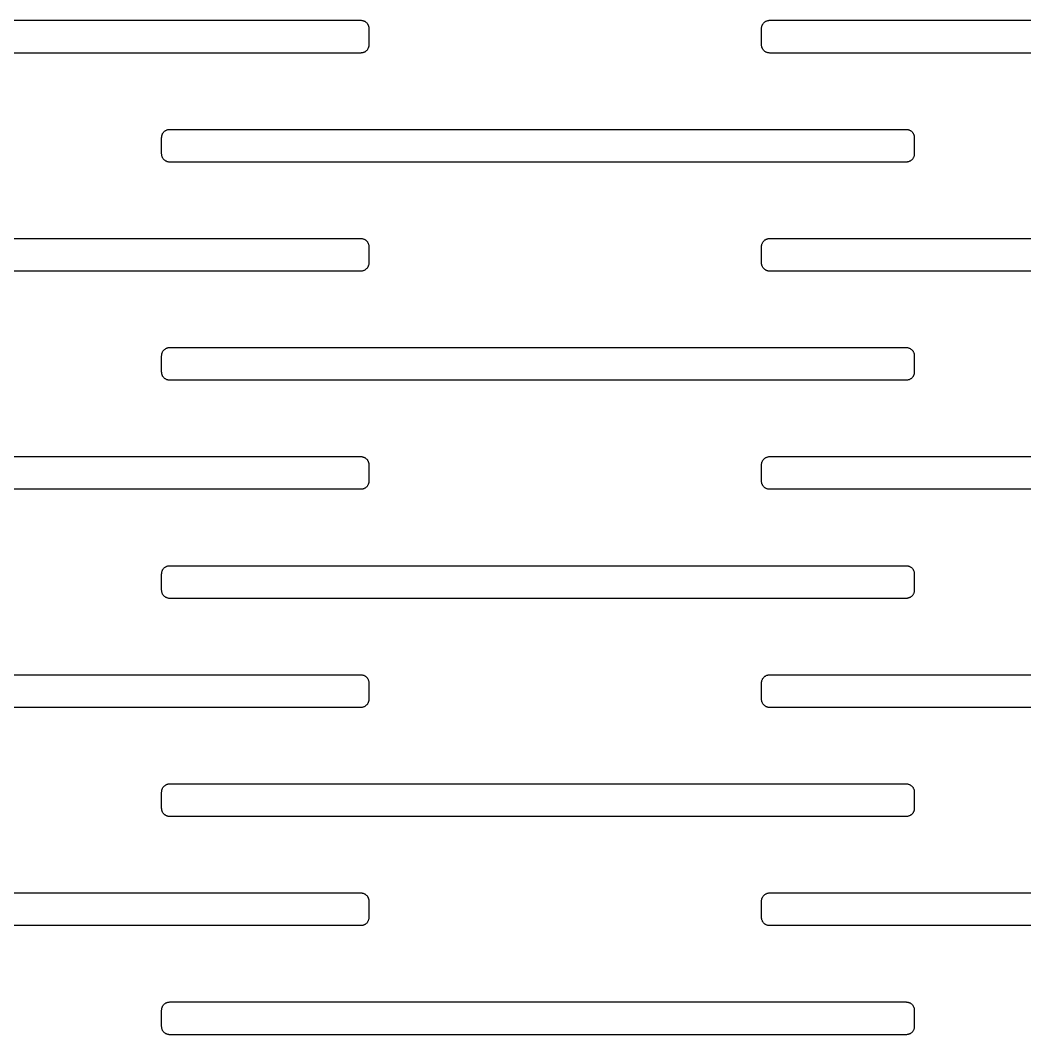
# Model space of a CAD drawing. Header units: metres. Extents: x -156 to 156, y -163 to 163.
# Drawn here: x -62.48 to -25.65, y 82.7 to 119.9 of the extents above; entities that cross this region are included whole.
import ezdxf

# ---------------------------------------------------------------- set-up
doc = ezdxf.new("R2010")
doc.units = ezdxf.units.M

msp = doc.modelspace()

# ---------------------------------------------------------------- linework, layer by layer
for p, q in [((-77, 119.9), (-50, 119.9)), ((-50, 119.9), (-49.9812, 119.899)), ((-49.9812, 119.899), (-49.9624, 119.898)), ((-49.9624, 119.898), (-49.9438, 119.895)), ((-49.9438, 119.895), (-49.9254, 119.891)), ((-49.9254, 119.891), (-49.9073, 119.885)), ((-49.9073, 119.885), (-49.8896, 119.879)), ((-49.8896, 119.879), (-49.8723, 119.871)), ((-49.8723, 119.871), (-49.8555, 119.863)), ((-49.8555, 119.863), (-49.8392, 119.853)), ((-49.8392, 119.853), (-49.8237, 119.843)), ((-49.8237, 119.843), (-49.8088, 119.831)), ((-49.8088, 119.831), (-49.7946, 119.819)), ((-49.7946, 119.819), (-49.7813, 119.805)), ((-49.7813, 119.805), (-49.7688, 119.791)), ((-49.7688, 119.791), (-49.7573, 119.776)), ((-35.2427, 119.776), (-35.2312, 119.791)), ((-35.2312, 119.791), (-35.2187, 119.805)), ((-35.2187, 119.805), (-35.2054, 119.819)), ((-35.2054, 119.819), (-35.1912, 119.831)), ((-35.1912, 119.831), (-35.1763, 119.843)), ((-35.1763, 119.843), (-35.1607, 119.853)), ((-35.1607, 119.853), (-35.1445, 119.863)), ((-35.1445, 119.863), (-35.1277, 119.871)), ((-35.1277, 119.871), (-35.1104, 119.879)), ((-35.1104, 119.879), (-35.0927, 119.885)), ((-35.0927, 119.885), (-35.0746, 119.891)), ((-35.0746, 119.891), (-35.0562, 119.895)), ((-35.0562, 119.895), (-35.0376, 119.898)), ((-35.0376, 119.898), (-35.0188, 119.899)), ((-35.0188, 119.899), (-35, 119.9)), ((-35, 119.9), (-8, 119.9)), ((-49.7573, 119.776), (-49.7467, 119.761)), ((-49.7467, 119.761), (-49.7371, 119.745)), ((-49.7371, 119.745), (-49.7285, 119.728)), ((-49.7285, 119.728), (-49.7211, 119.71)), ((-49.7211, 119.71), (-49.7147, 119.693)), ((-49.7147, 119.693), (-49.7094, 119.675)), ((-49.7094, 119.675), (-49.7053, 119.656)), ((-49.7053, 119.656), (-49.7024, 119.638)), ((-49.7024, 119.638), (-49.7006, 119.619)), ((-49.7006, 119.619), (-49.7, 119.6)), ((-49.7, 119.6), (-49.7, 119)), ((-35.3, 119.6), (-35.2994, 119.619)), ((-35.3, 119), (-35.3, 119.6)), ((-35.2994, 119.619), (-35.2976, 119.638)), ((-35.2976, 119.638), (-35.2947, 119.656)), ((-35.2947, 119.656), (-35.2906, 119.675)), ((-35.2906, 119.675), (-35.2853, 119.693)), ((-35.2853, 119.693), (-35.2789, 119.71)), ((-35.2789, 119.71), (-35.2714, 119.728)), ((-35.2714, 119.728), (-35.2629, 119.745)), ((-35.2629, 119.745), (-35.2533, 119.761)), ((-35.2533, 119.761), (-35.2427, 119.776)), ((-50, 118.7), (-77, 118.7)), ((-49.9812, 118.701), (-50, 118.7)), ((-49.9624, 118.702), (-49.9812, 118.701)), ((-49.9438, 118.705), (-49.9624, 118.702)), ((-49.9254, 118.709), (-49.9438, 118.705)), ((-49.9073, 118.715), (-49.9254, 118.709)), ((-49.8896, 118.721), (-49.9073, 118.715)), ((-49.8723, 118.729), (-49.8896, 118.721)), ((-49.8555, 118.737), (-49.8723, 118.729)), ((-49.8392, 118.747), (-49.8555, 118.737)), ((-49.8237, 118.757), (-49.8392, 118.747)), ((-49.8088, 118.769), (-49.8237, 118.757)), ((-49.7946, 118.781), (-49.8088, 118.769)), ((-49.7813, 118.795), (-49.7946, 118.781)), ((-49.7688, 118.809), (-49.7813, 118.795)), ((-49.7573, 118.824), (-49.7688, 118.809)), ((-49.7467, 118.839), (-49.7573, 118.824)), ((-49.7371, 118.855), (-49.7467, 118.839)), ((-49.7285, 118.872), (-49.7371, 118.855)), ((-49.7211, 118.89), (-49.7285, 118.872)), ((-49.7147, 118.907), (-49.7211, 118.89)), ((-49.7094, 118.925), (-49.7147, 118.907)), ((-49.7053, 118.944), (-49.7094, 118.925)), ((-49.7024, 118.962), (-49.7053, 118.944)), ((-49.7006, 118.981), (-49.7024, 118.962)), ((-49.7, 119), (-49.7006, 118.981)), ((-35.2994, 118.981), (-35.3, 119)), ((-35.2976, 118.962), (-35.2994, 118.981)), ((-35.2947, 118.944), (-35.2976, 118.962)), ((-35.2906, 118.925), (-35.2947, 118.944)), ((-35.2853, 118.907), (-35.2906, 118.925)), ((-35.2789, 118.89), (-35.2853, 118.907)), ((-35.2714, 118.872), (-35.2789, 118.89)), ((-35.2629, 118.855), (-35.2714, 118.872)), ((-35.2533, 118.839), (-35.2629, 118.855)), ((-35.2427, 118.824), (-35.2533, 118.839)), ((-35.2312, 118.809), (-35.2427, 118.824)), ((-35.2187, 118.795), (-35.2312, 118.809)), ((-35.2054, 118.781), (-35.2187, 118.795)), ((-35.1912, 118.769), (-35.2054, 118.781)), ((-35.1763, 118.757), (-35.1912, 118.769)), ((-35.1607, 118.747), (-35.1763, 118.757)), ((-35.1445, 118.737), (-35.1607, 118.747)), ((-35.1277, 118.729), (-35.1445, 118.737)), ((-35.1104, 118.721), (-35.1277, 118.729)), ((-35.0927, 118.715), (-35.1104, 118.721)), ((-35.0746, 118.709), (-35.0927, 118.715)), ((-35.0562, 118.705), (-35.0746, 118.709)), ((-35.0376, 118.702), (-35.0562, 118.705)), ((-35.0188, 118.701), (-35.0376, 118.702)), ((-35, 118.7), (-35.0188, 118.701)), ((-8, 118.7), (-35, 118.7)), ((-57.2906, 115.675), (-57.2853, 115.693)), ((-57.2853, 115.693), (-57.2789, 115.71)), ((-57.2789, 115.71), (-57.2714, 115.728)), ((-57.2714, 115.728), (-57.2629, 115.745)), ((-57.2629, 115.745), (-57.2533, 115.761)), ((-57.2533, 115.761), (-57.2427, 115.776)), ((-57.2427, 115.776), (-57.2312, 115.791)), ((-57.2312, 115.791), (-57.2187, 115.805)), ((-57.2187, 115.805), (-57.2054, 115.819)), ((-57.2054, 115.819), (-57.1912, 115.831)), ((-57.1912, 115.831), (-57.1763, 115.843)), ((-57.1763, 115.843), (-57.1607, 115.853)), ((-57.1607, 115.853), (-57.1445, 115.863)), ((-57.1445, 115.863), (-57.1277, 115.871)), ((-57.1277, 115.871), (-57.1104, 115.879)), ((-57.1104, 115.879), (-57.0927, 115.885)), ((-57.0927, 115.885), (-57.0746, 115.891)), ((-57.0746, 115.891), (-57.0562, 115.895)), ((-57.0562, 115.895), (-57.0376, 115.898)), ((-57.0376, 115.898), (-57.0188, 115.899)), ((-57.0188, 115.899), (-57, 115.9)), ((-57, 115.9), (-30, 115.9)), ((-30, 115.9), (-29.9812, 115.899)), ((-29.9812, 115.899), (-29.9624, 115.898)), ((-29.9624, 115.898), (-29.9438, 115.895)), ((-29.9438, 115.895), (-29.9254, 115.891)), ((-29.9254, 115.891), (-29.9073, 115.885)), ((-29.9073, 115.885), (-29.8896, 115.879)), ((-29.8896, 115.879), (-29.8723, 115.871)), ((-29.8723, 115.871), (-29.8555, 115.863)), ((-29.8555, 115.863), (-29.8392, 115.853)), ((-29.8392, 115.853), (-29.8237, 115.843)), ((-29.8237, 115.843), (-29.8088, 115.831)), ((-29.8088, 115.831), (-29.7946, 115.819)), ((-29.7946, 115.819), (-29.7813, 115.805)), ((-29.7813, 115.805), (-29.7688, 115.791)), ((-29.7688, 115.791), (-29.7573, 115.776)), ((-29.7573, 115.776), (-29.7467, 115.761)), ((-29.7467, 115.761), (-29.7371, 115.745)), ((-29.7371, 115.745), (-29.7285, 115.728)), ((-29.7285, 115.728), (-29.7211, 115.71)), ((-29.7211, 115.71), (-29.7147, 115.693)), ((-29.7147, 115.693), (-29.7094, 115.675)), ((-57.3, 115.6), (-57.2994, 115.619)), ((-57.3, 115), (-57.3, 115.6)), ((-57.2994, 115.619), (-57.2976, 115.638)), ((-57.2976, 115.638), (-57.2947, 115.656)), ((-57.2947, 115.656), (-57.2906, 115.675)), ((-29.7094, 115.675), (-29.7053, 115.656)), ((-29.7053, 115.656), (-29.7024, 115.638)), ((-29.7024, 115.638), (-29.7006, 115.619)), ((-29.7006, 115.619), (-29.7, 115.6)), ((-29.7, 115.6), (-29.7, 115)), ((-57.2994, 114.981), (-57.3, 115)), ((-57.2976, 114.962), (-57.2994, 114.981)), ((-57.2947, 114.944), (-57.2976, 114.962)), ((-29.7024, 114.962), (-29.7053, 114.944)), ((-29.7006, 114.981), (-29.7024, 114.962)), ((-29.7, 115), (-29.7006, 114.981)), ((-57.2906, 114.925), (-57.2947, 114.944)), ((-57.2853, 114.907), (-57.2906, 114.925)), ((-57.2789, 114.89), (-57.2853, 114.907)), ((-57.2714, 114.872), (-57.2789, 114.89)), ((-57.2629, 114.855), (-57.2714, 114.872)), ((-57.2533, 114.839), (-57.2629, 114.855)), ((-57.2427, 114.824), (-57.2533, 114.839)), ((-57.2312, 114.809), (-57.2427, 114.824)), ((-57.2187, 114.795), (-57.2312, 114.809)), ((-57.2054, 114.781), (-57.2187, 114.795)), ((-57.1912, 114.769), (-57.2054, 114.781)), ((-57.1763, 114.757), (-57.1912, 114.769)), ((-57.1607, 114.747), (-57.1763, 114.757)), ((-57.1445, 114.737), (-57.1607, 114.747)), ((-57.1277, 114.729), (-57.1445, 114.737)), ((-57.1104, 114.721), (-57.1277, 114.729)), ((-57.0927, 114.715), (-57.1104, 114.721)), ((-57.0746, 114.709), (-57.0927, 114.715)), ((-57.0562, 114.705), (-57.0746, 114.709)), ((-57.0376, 114.702), (-57.0562, 114.705)), ((-57.0188, 114.701), (-57.0376, 114.702)), ((-57, 114.7), (-57.0188, 114.701)), ((-30, 114.7), (-57, 114.7)), ((-29.9812, 114.701), (-30, 114.7)), ((-29.9624, 114.702), (-29.9812, 114.701)), ((-29.9438, 114.705), (-29.9624, 114.702)), ((-29.9254, 114.709), (-29.9438, 114.705)), ((-29.9073, 114.715), (-29.9254, 114.709)), ((-29.8896, 114.721), (-29.9073, 114.715)), ((-29.8723, 114.729), (-29.8896, 114.721)), ((-29.8555, 114.737), (-29.8723, 114.729)), ((-29.8392, 114.747), (-29.8555, 114.737)), ((-29.8237, 114.757), (-29.8392, 114.747)), ((-29.8088, 114.769), (-29.8237, 114.757)), ((-29.7946, 114.781), (-29.8088, 114.769)), ((-29.7813, 114.795), (-29.7946, 114.781)), ((-29.7688, 114.809), (-29.7813, 114.795)), ((-29.7573, 114.824), (-29.7688, 114.809)), ((-29.7467, 114.839), (-29.7573, 114.824)), ((-29.7371, 114.855), (-29.7467, 114.839)), ((-29.7285, 114.872), (-29.7371, 114.855)), ((-29.7211, 114.89), (-29.7285, 114.872)), ((-29.7147, 114.907), (-29.7211, 114.89)), ((-29.7094, 114.925), (-29.7147, 114.907)), ((-29.7053, 114.944), (-29.7094, 114.925)), ((-77, 111.9), (-50, 111.9)), ((-50, 111.9), (-49.9812, 111.899)), ((-49.9812, 111.899), (-49.9624, 111.898)), ((-49.9624, 111.898), (-49.9438, 111.895)), ((-49.9438, 111.895), (-49.9254, 111.891)), ((-49.9254, 111.891), (-49.9073, 111.885)), ((-49.9073, 111.885), (-49.8896, 111.879)), ((-49.8896, 111.879), (-49.8723, 111.871)), ((-49.8723, 111.871), (-49.8555, 111.863)), ((-49.8555, 111.863), (-49.8392, 111.853)), ((-49.8392, 111.853), (-49.8237, 111.843)), ((-49.8237, 111.843), (-49.8088, 111.831)), ((-49.8088, 111.831), (-49.7946, 111.819)), ((-49.7946, 111.819), (-49.7813, 111.805)), ((-49.7813, 111.805), (-49.7688, 111.791)), ((-49.7688, 111.791), (-49.7573, 111.776)), ((-49.7573, 111.776), (-49.7467, 111.761)), ((-49.7467, 111.761), (-49.7371, 111.745)), ((-49.7371, 111.745), (-49.7285, 111.728)), ((-49.7285, 111.728), (-49.7211, 111.71)), ((-49.7211, 111.71), (-49.7147, 111.693)), ((-49.7147, 111.693), (-49.7094, 111.675)), ((-49.7094, 111.675), (-49.7053, 111.656)), ((-49.7053, 111.656), (-49.7024, 111.638)), ((-49.7024, 111.638), (-49.7006, 111.619)), ((-49.7006, 111.619), (-49.7, 111.6)), ((-35.3, 111.6), (-35.2994, 111.619)), ((-35.2994, 111.619), (-35.2976, 111.638)), ((-35.2976, 111.638), (-35.2947, 111.656)), ((-35.2947, 111.656), (-35.2906, 111.675)), ((-35.2906, 111.675), (-35.2853, 111.693)), ((-35.2853, 111.693), (-35.2789, 111.71)), ((-35.2789, 111.71), (-35.2714, 111.728)), ((-35.2714, 111.728), (-35.2629, 111.745)), ((-35.2629, 111.745), (-35.2533, 111.761)), ((-35.2533, 111.761), (-35.2427, 111.776)), ((-35.2427, 111.776), (-35.2312, 111.791)), ((-35.2312, 111.791), (-35.2187, 111.805)), ((-35.2187, 111.805), (-35.2054, 111.819)), ((-35.2054, 111.819), (-35.1912, 111.831)), ((-35.1912, 111.831), (-35.1763, 111.843)), ((-35.1763, 111.843), (-35.1607, 111.853)), ((-35.1607, 111.853), (-35.1445, 111.863)), ((-35.1445, 111.863), (-35.1277, 111.871)), ((-35.1277, 111.871), (-35.1104, 111.879)), ((-35.1104, 111.879), (-35.0927, 111.885)), ((-35.0927, 111.885), (-35.0746, 111.891)), ((-35.0746, 111.891), (-35.0562, 111.895)), ((-35.0562, 111.895), (-35.0376, 111.898)), ((-35.0376, 111.898), (-35.0188, 111.899)), ((-35.0188, 111.899), (-35, 111.9)), ((-35, 111.9), (-8, 111.9)), ((-49.7, 111.6), (-49.7, 111)), ((-35.3, 111), (-35.3, 111.6)), ((-49.7285, 110.872), (-49.7371, 110.855)), ((-49.7211, 110.89), (-49.7285, 110.872)), ((-49.7147, 110.907), (-49.7211, 110.89)), ((-49.7094, 110.925), (-49.7147, 110.907)), ((-49.7053, 110.944), (-49.7094, 110.925)), ((-49.7024, 110.962), (-49.7053, 110.944)), ((-49.7006, 110.981), (-49.7024, 110.962)), ((-49.7, 111), (-49.7006, 110.981)), ((-35.2994, 110.981), (-35.3, 111)), ((-35.2976, 110.962), (-35.2994, 110.981)), ((-35.2947, 110.944), (-35.2976, 110.962)), ((-35.2906, 110.925), (-35.2947, 110.944)), ((-35.2853, 110.907), (-35.2906, 110.925)), ((-35.2789, 110.89), (-35.2853, 110.907)), ((-35.2714, 110.872), (-35.2789, 110.89)), ((-35.2629, 110.855), (-35.2714, 110.872)), ((-50, 110.7), (-77, 110.7)), ((-49.9812, 110.701), (-50, 110.7)), ((-49.9624, 110.702), (-49.9812, 110.701)), ((-49.9438, 110.705), (-49.9624, 110.702)), ((-49.9254, 110.709), (-49.9438, 110.705)), ((-49.9073, 110.715), (-49.9254, 110.709)), ((-49.8896, 110.721), (-49.9073, 110.715)), ((-49.8723, 110.729), (-49.8896, 110.721)), ((-49.8555, 110.737), (-49.8723, 110.729)), ((-49.8392, 110.747), (-49.8555, 110.737)), ((-49.8237, 110.757), (-49.8392, 110.747)), ((-49.8088, 110.769), (-49.8237, 110.757)), ((-49.7946, 110.781), (-49.8088, 110.769)), ((-49.7813, 110.795), (-49.7946, 110.781)), ((-49.7688, 110.809), (-49.7813, 110.795)), ((-49.7573, 110.824), (-49.7688, 110.809)), ((-49.7467, 110.839), (-49.7573, 110.824)), ((-49.7371, 110.855), (-49.7467, 110.839)), ((-35.2533, 110.839), (-35.2629, 110.855)), ((-35.2427, 110.824), (-35.2533, 110.839)), ((-35.2312, 110.809), (-35.2427, 110.824)), ((-35.2187, 110.795), (-35.2312, 110.809)), ((-35.2054, 110.781), (-35.2187, 110.795)), ((-35.1912, 110.769), (-35.2054, 110.781)), ((-35.1763, 110.757), (-35.1912, 110.769)), ((-35.1607, 110.747), (-35.1763, 110.757)), ((-35.1445, 110.737), (-35.1607, 110.747)), ((-35.1277, 110.729), (-35.1445, 110.737)), ((-35.1104, 110.721), (-35.1277, 110.729)), ((-35.0927, 110.715), (-35.1104, 110.721)), ((-35.0746, 110.709), (-35.0927, 110.715)), ((-35.0562, 110.705), (-35.0746, 110.709)), ((-35.0376, 110.702), (-35.0562, 110.705)), ((-35.0188, 110.701), (-35.0376, 110.702)), ((-35, 110.7), (-35.0188, 110.701)), ((-8, 110.7), (-35, 110.7)), ((-57.1104, 107.879), (-57.0927, 107.885)), ((-57.0927, 107.885), (-57.0746, 107.891)), ((-57.0746, 107.891), (-57.0562, 107.895)), ((-57.0562, 107.895), (-57.0376, 107.898)), ((-57.0376, 107.898), (-57.0188, 107.899)), ((-57.0188, 107.899), (-57, 107.9)), ((-57, 107.9), (-30, 107.9)), ((-30, 107.9), (-29.9812, 107.899)), ((-29.9812, 107.899), (-29.9624, 107.898)), ((-29.9624, 107.898), (-29.9438, 107.895)), ((-29.9438, 107.895), (-29.9254, 107.891)), ((-29.9254, 107.891), (-29.9073, 107.885)), ((-29.9073, 107.885), (-29.8896, 107.879)), ((-57.3, 107.6), (-57.2994, 107.619)), ((-57.3, 107), (-57.3, 107.6)), ((-57.2994, 107.619), (-57.2976, 107.638)), ((-57.2976, 107.638), (-57.2947, 107.656)), ((-57.2947, 107.656), (-57.2906, 107.675)), ((-57.2906, 107.675), (-57.2853, 107.693)), ((-57.2853, 107.693), (-57.2789, 107.71)), ((-57.2789, 107.71), (-57.2714, 107.728)), ((-57.2714, 107.728), (-57.2629, 107.745)), ((-57.2629, 107.745), (-57.2533, 107.761)), ((-57.2533, 107.761), (-57.2427, 107.776)), ((-57.2427, 107.776), (-57.2312, 107.791)), ((-57.2312, 107.791), (-57.2187, 107.805)), ((-57.2187, 107.805), (-57.2054, 107.819)), ((-57.2054, 107.819), (-57.1912, 107.831)), ((-57.1912, 107.831), (-57.1763, 107.843)), ((-57.1763, 107.843), (-57.1607, 107.853)), ((-57.1607, 107.853), (-57.1445, 107.863)), ((-57.1445, 107.863), (-57.1277, 107.871)), ((-57.1277, 107.871), (-57.1104, 107.879)), ((-29.8896, 107.879), (-29.8723, 107.871)), ((-29.8723, 107.871), (-29.8555, 107.863)), ((-29.8555, 107.863), (-29.8392, 107.853)), ((-29.8392, 107.853), (-29.8237, 107.843)), ((-29.8237, 107.843), (-29.8088, 107.831)), ((-29.8088, 107.831), (-29.7946, 107.819)), ((-29.7946, 107.819), (-29.7813, 107.805)), ((-29.7813, 107.805), (-29.7688, 107.791)), ((-29.7688, 107.791), (-29.7573, 107.776)), ((-29.7573, 107.776), (-29.7467, 107.761)), ((-29.7467, 107.761), (-29.7371, 107.745)), ((-29.7371, 107.745), (-29.7285, 107.728)), ((-29.7285, 107.728), (-29.7211, 107.71)), ((-29.7211, 107.71), (-29.7147, 107.693)), ((-29.7147, 107.693), (-29.7094, 107.675)), ((-29.7094, 107.675), (-29.7053, 107.656)), ((-29.7053, 107.656), (-29.7024, 107.638)), ((-29.7024, 107.638), (-29.7006, 107.619)), ((-29.7006, 107.619), (-29.7, 107.6)), ((-29.7, 107.6), (-29.7, 107)), ((-57.2994, 106.981), (-57.3, 107)), ((-57.2976, 106.962), (-57.2994, 106.981)), ((-57.2947, 106.944), (-57.2976, 106.962)), ((-57.2906, 106.925), (-57.2947, 106.944)), ((-57.2853, 106.907), (-57.2906, 106.925)), ((-57.2789, 106.89), (-57.2853, 106.907)), ((-57.2714, 106.872), (-57.2789, 106.89)), ((-57.2629, 106.855), (-57.2714, 106.872)), ((-57.2533, 106.839), (-57.2629, 106.855)), ((-57.2427, 106.824), (-57.2533, 106.839)), ((-57.2312, 106.809), (-57.2427, 106.824)), ((-57.2187, 106.795), (-57.2312, 106.809)), ((-57.2054, 106.781), (-57.2187, 106.795)), ((-57.1912, 106.769), (-57.2054, 106.781)), ((-57.1763, 106.757), (-57.1912, 106.769)), ((-29.8088, 106.769), (-29.8237, 106.757)), ((-29.7946, 106.781), (-29.8088, 106.769)), ((-29.7813, 106.795), (-29.7946, 106.781)), ((-29.7688, 106.809), (-29.7813, 106.795)), ((-29.7573, 106.824), (-29.7688, 106.809)), ((-29.7467, 106.839), (-29.7573, 106.824)), ((-29.7371, 106.855), (-29.7467, 106.839)), ((-29.7285, 106.872), (-29.7371, 106.855)), ((-29.7211, 106.89), (-29.7285, 106.872)), ((-29.7147, 106.907), (-29.7211, 106.89)), ((-29.7094, 106.925), (-29.7147, 106.907)), ((-29.7053, 106.944), (-29.7094, 106.925)), ((-29.7024, 106.962), (-29.7053, 106.944)), ((-29.7006, 106.981), (-29.7024, 106.962)), ((-29.7, 107), (-29.7006, 106.981)), ((-57.1607, 106.747), (-57.1763, 106.757)), ((-57.1445, 106.737), (-57.1607, 106.747)), ((-57.1277, 106.729), (-57.1445, 106.737)), ((-57.1104, 106.721), (-57.1277, 106.729)), ((-57.0927, 106.715), (-57.1104, 106.721)), ((-57.0746, 106.709), (-57.0927, 106.715)), ((-57.0562, 106.705), (-57.0746, 106.709)), ((-57.0376, 106.702), (-57.0562, 106.705)), ((-57.0188, 106.701), (-57.0376, 106.702)), ((-57, 106.7), (-57.0188, 106.701)), ((-30, 106.7), (-57, 106.7)), ((-29.9812, 106.701), (-30, 106.7)), ((-29.9624, 106.702), (-29.9812, 106.701)), ((-29.9438, 106.705), (-29.9624, 106.702)), ((-29.9254, 106.709), (-29.9438, 106.705)), ((-29.9073, 106.715), (-29.9254, 106.709)), ((-29.8896, 106.721), (-29.9073, 106.715)), ((-29.8723, 106.729), (-29.8896, 106.721)), ((-29.8555, 106.737), (-29.8723, 106.729)), ((-29.8392, 106.747), (-29.8555, 106.737)), ((-29.8237, 106.757), (-29.8392, 106.747)), ((-77, 103.9), (-50, 103.9)), ((-50, 103.9), (-49.9812, 103.899)), ((-49.9812, 103.899), (-49.9624, 103.898)), ((-49.9624, 103.898), (-49.9438, 103.895)), ((-49.9438, 103.895), (-49.9254, 103.891)), ((-49.9254, 103.891), (-49.9073, 103.885)), ((-49.9073, 103.885), (-49.8896, 103.879)), ((-49.8896, 103.879), (-49.8723, 103.871)), ((-49.8723, 103.871), (-49.8555, 103.863)), ((-49.8555, 103.863), (-49.8392, 103.853)), ((-49.8392, 103.853), (-49.8237, 103.843)), ((-49.8237, 103.843), (-49.8088, 103.831)), ((-49.8088, 103.831), (-49.7946, 103.819)), ((-49.7946, 103.819), (-49.7813, 103.805)), ((-49.7813, 103.805), (-49.7688, 103.791)), ((-49.7688, 103.791), (-49.7573, 103.776)), ((-35.2427, 103.776), (-35.2312, 103.791)), ((-35.2312, 103.791), (-35.2187, 103.805)), ((-35.2187, 103.805), (-35.2054, 103.819)), ((-35.2054, 103.819), (-35.1912, 103.831)), ((-35.1912, 103.831), (-35.1763, 103.843)), ((-35.1763, 103.843), (-35.1607, 103.853)), ((-35.1607, 103.853), (-35.1445, 103.863)), ((-35.1445, 103.863), (-35.1277, 103.871)), ((-35.1277, 103.871), (-35.1104, 103.879)), ((-35.1104, 103.879), (-35.0927, 103.885)), ((-35.0927, 103.885), (-35.0746, 103.891)), ((-35.0746, 103.891), (-35.0562, 103.895)), ((-35.0562, 103.895), (-35.0376, 103.898)), ((-35.0376, 103.898), (-35.0188, 103.899)), ((-35.0188, 103.899), (-35, 103.9)), ((-35, 103.9), (-8, 103.9)), ((-49.7573, 103.776), (-49.7467, 103.761)), ((-49.7467, 103.761), (-49.7371, 103.745)), ((-49.7371, 103.745), (-49.7285, 103.728)), ((-49.7285, 103.728), (-49.7211, 103.71)), ((-49.7211, 103.71), (-49.7147, 103.693)), ((-49.7147, 103.693), (-49.7094, 103.675)), ((-49.7094, 103.675), (-49.7053, 103.656)), ((-49.7053, 103.656), (-49.7024, 103.638)), ((-49.7024, 103.638), (-49.7006, 103.619)), ((-49.7006, 103.619), (-49.7, 103.6)), ((-49.7, 103.6), (-49.7, 103)), ((-35.3, 103.6), (-35.2994, 103.619)), ((-35.3, 103), (-35.3, 103.6)), ((-35.2994, 103.619), (-35.2976, 103.638)), ((-35.2976, 103.638), (-35.2947, 103.656)), ((-35.2947, 103.656), (-35.2906, 103.675)), ((-35.2906, 103.675), (-35.2853, 103.693)), ((-35.2853, 103.693), (-35.2789, 103.71)), ((-35.2789, 103.71), (-35.2714, 103.728)), ((-35.2714, 103.728), (-35.2629, 103.745)), ((-35.2629, 103.745), (-35.2533, 103.761)), ((-35.2533, 103.761), (-35.2427, 103.776)), ((-50, 102.7), (-77, 102.7)), ((-49.9812, 102.701), (-50, 102.7)), ((-49.9624, 102.702), (-49.9812, 102.701)), ((-49.9438, 102.705), (-49.9624, 102.702)), ((-49.9254, 102.709), (-49.9438, 102.705)), ((-49.9073, 102.715), (-49.9254, 102.709)), ((-49.8896, 102.721), (-49.9073, 102.715)), ((-49.8723, 102.729), (-49.8896, 102.721)), ((-49.8555, 102.737), (-49.8723, 102.729)), ((-49.8392, 102.747), (-49.8555, 102.737)), ((-49.8237, 102.757), (-49.8392, 102.747)), ((-49.8088, 102.769), (-49.8237, 102.757)), ((-49.7946, 102.781), (-49.8088, 102.769)), ((-49.7813, 102.795), (-49.7946, 102.781)), ((-49.7688, 102.809), (-49.7813, 102.795)), ((-49.7573, 102.824), (-49.7688, 102.809)), ((-49.7467, 102.839), (-49.7573, 102.824)), ((-49.7371, 102.855), (-49.7467, 102.839)), ((-49.7285, 102.872), (-49.7371, 102.855)), ((-49.7211, 102.89), (-49.7285, 102.872)), ((-49.7147, 102.907), (-49.7211, 102.89)), ((-49.7094, 102.925), (-49.7147, 102.907)), ((-49.7053, 102.944), (-49.7094, 102.925)), ((-49.7024, 102.962), (-49.7053, 102.944)), ((-49.7006, 102.981), (-49.7024, 102.962)), ((-49.7, 103), (-49.7006, 102.981)), ((-35.2994, 102.981), (-35.3, 103)), ((-35.2976, 102.962), (-35.2994, 102.981)), ((-35.2947, 102.944), (-35.2976, 102.962)), ((-35.2906, 102.925), (-35.2947, 102.944)), ((-35.2853, 102.907), (-35.2906, 102.925)), ((-35.2789, 102.89), (-35.2853, 102.907)), ((-35.2714, 102.872), (-35.2789, 102.89)), ((-35.2629, 102.855), (-35.2714, 102.872)), ((-35.2533, 102.839), (-35.2629, 102.855)), ((-35.2427, 102.824), (-35.2533, 102.839)), ((-35.2312, 102.809), (-35.2427, 102.824)), ((-35.2187, 102.795), (-35.2312, 102.809)), ((-35.2054, 102.781), (-35.2187, 102.795)), ((-35.1912, 102.769), (-35.2054, 102.781)), ((-35.1763, 102.757), (-35.1912, 102.769)), ((-35.1607, 102.747), (-35.1763, 102.757)), ((-35.1445, 102.737), (-35.1607, 102.747)), ((-35.1277, 102.729), (-35.1445, 102.737)), ((-35.1104, 102.721), (-35.1277, 102.729)), ((-35.0927, 102.715), (-35.1104, 102.721)), ((-35.0746, 102.709), (-35.0927, 102.715)), ((-35.0562, 102.705), (-35.0746, 102.709)), ((-35.0376, 102.702), (-35.0562, 102.705)), ((-35.0188, 102.701), (-35.0376, 102.702)), ((-35, 102.7), (-35.0188, 102.701)), ((-8, 102.7), (-35, 102.7)), ((-57.2853, 99.6927), (-57.2789, 99.7104)), ((-57.2789, 99.7104), (-57.2714, 99.7277)), ((-57.2714, 99.7277), (-57.2629, 99.7445)), ((-57.2629, 99.7445), (-57.2533, 99.7607)), ((-57.2533, 99.7607), (-57.2427, 99.7763)), ((-57.2427, 99.7763), (-57.2312, 99.7912)), ((-57.2312, 99.7912), (-57.2187, 99.8054)), ((-57.2187, 99.8054), (-57.2054, 99.8187)), ((-57.2054, 99.8187), (-57.1912, 99.8311)), ((-57.1912, 99.8311), (-57.1763, 99.8427)), ((-57.1763, 99.8427), (-57.1607, 99.8533)), ((-57.1607, 99.8533), (-57.1445, 99.8629)), ((-57.1445, 99.8629), (-57.1277, 99.8714)), ((-57.1277, 99.8714), (-57.1104, 99.8789)), ((-57.1104, 99.8789), (-57.0927, 99.8853)), ((-57.0927, 99.8853), (-57.0746, 99.8906)), ((-57.0746, 99.8906), (-57.0562, 99.8947)), ((-57.0562, 99.8947), (-57.0376, 99.8976)), ((-57.0376, 99.8976), (-57.0188, 99.8994)), ((-57.0188, 99.8994), (-57, 99.9)), ((-57, 99.9), (-30, 99.9)), ((-30, 99.9), (-29.9812, 99.8994)), ((-29.9812, 99.8994), (-29.9624, 99.8976)), ((-29.9624, 99.8976), (-29.9438, 99.8947)), ((-29.9438, 99.8947), (-29.9254, 99.8906)), ((-29.9254, 99.8906), (-29.9073, 99.8853)), ((-29.9073, 99.8853), (-29.8896, 99.8789)), ((-29.8896, 99.8789), (-29.8723, 99.8714)), ((-29.8723, 99.8714), (-29.8555, 99.8629)), ((-29.8555, 99.8629), (-29.8392, 99.8533)), ((-29.8392, 99.8533), (-29.8237, 99.8427)), ((-29.8237, 99.8427), (-29.8088, 99.8311)), ((-29.8088, 99.8311), (-29.7946, 99.8187)), ((-29.7946, 99.8187), (-29.7813, 99.8054)), ((-29.7813, 99.8054), (-29.7688, 99.7912)), ((-29.7688, 99.7912), (-29.7573, 99.7763)), ((-29.7573, 99.7763), (-29.7467, 99.7607)), ((-29.7467, 99.7607), (-29.7371, 99.7445)), ((-29.7371, 99.7445), (-29.7285, 99.7277)), ((-29.7285, 99.7277), (-29.7211, 99.7104)), ((-29.7211, 99.7104), (-29.7147, 99.6927)), ((-57.3, 99.6), (-57.2994, 99.6188)), ((-57.3, 99), (-57.3, 99.6)), ((-57.2994, 99.6188), (-57.2976, 99.6376)), ((-57.2976, 99.6376), (-57.2947, 99.6562)), ((-57.2947, 99.6562), (-57.2906, 99.6746)), ((-57.2906, 99.6746), (-57.2853, 99.6927)), ((-29.7147, 99.6927), (-29.7094, 99.6746)), ((-29.7094, 99.6746), (-29.7053, 99.6562)), ((-29.7053, 99.6562), (-29.7024, 99.6376)), ((-29.7024, 99.6376), (-29.7006, 99.6188)), ((-29.7006, 99.6188), (-29.7, 99.6)), ((-29.7, 99.6), (-29.7, 99)), ((-57.2994, 98.9812), (-57.3, 99)), ((-57.2976, 98.9624), (-57.2994, 98.9812)), ((-57.2947, 98.9438), (-57.2976, 98.9624)), ((-29.7024, 98.9624), (-29.7053, 98.9438)), ((-29.7006, 98.9812), (-29.7024, 98.9624)), ((-29.7, 99), (-29.7006, 98.9812)), ((-57.2906, 98.9254), (-57.2947, 98.9438)), ((-57.2853, 98.9073), (-57.2906, 98.9254)), ((-57.2789, 98.8896), (-57.2853, 98.9073)), ((-57.2714, 98.8723), (-57.2789, 98.8896)), ((-57.2629, 98.8555), (-57.2714, 98.8723)), ((-57.2533, 98.8392), (-57.2629, 98.8555)), ((-57.2427, 98.8237), (-57.2533, 98.8392)), ((-57.2312, 98.8088), (-57.2427, 98.8237)), ((-57.2187, 98.7946), (-57.2312, 98.8088)), ((-57.2054, 98.7813), (-57.2187, 98.7946)), ((-57.1912, 98.7688), (-57.2054, 98.7813)), ((-57.1763, 98.7573), (-57.1912, 98.7688)), ((-57.1607, 98.7467), (-57.1763, 98.7573)), ((-57.1445, 98.7371), (-57.1607, 98.7467)), ((-57.1277, 98.7285), (-57.1445, 98.7371)), ((-57.1104, 98.7211), (-57.1277, 98.7285)), ((-57.0927, 98.7147), (-57.1104, 98.7211)), ((-57.0746, 98.7094), (-57.0927, 98.7147)), ((-57.0562, 98.7053), (-57.0746, 98.7094)), ((-57.0376, 98.7024), (-57.0562, 98.7053)), ((-57.0188, 98.7006), (-57.0376, 98.7024)), ((-57, 98.7), (-57.0188, 98.7006)), ((-30, 98.7), (-57, 98.7)), ((-29.9812, 98.7006), (-30, 98.7)), ((-29.9624, 98.7024), (-29.9812, 98.7006)), ((-29.9438, 98.7053), (-29.9624, 98.7024)), ((-29.9254, 98.7094), (-29.9438, 98.7053)), ((-29.9073, 98.7147), (-29.9254, 98.7094)), ((-29.8896, 98.7211), (-29.9073, 98.7147)), ((-29.8723, 98.7285), (-29.8896, 98.7211)), ((-29.8555, 98.7371), (-29.8723, 98.7285)), ((-29.8392, 98.7467), (-29.8555, 98.7371)), ((-29.8237, 98.7573), (-29.8392, 98.7467)), ((-29.8088, 98.7688), (-29.8237, 98.7573)), ((-29.7946, 98.7813), (-29.8088, 98.7688)), ((-29.7813, 98.7946), (-29.7946, 98.7813)), ((-29.7688, 98.8088), (-29.7813, 98.7946)), ((-29.7573, 98.8237), (-29.7688, 98.8088)), ((-29.7467, 98.8392), (-29.7573, 98.8237)), ((-29.7371, 98.8555), (-29.7467, 98.8392)), ((-29.7285, 98.8723), (-29.7371, 98.8555)), ((-29.7211, 98.8896), (-29.7285, 98.8723)), ((-29.7147, 98.9073), (-29.7211, 98.8896)), ((-29.7094, 98.9254), (-29.7147, 98.9073)), ((-29.7053, 98.9438), (-29.7094, 98.9254)), ((-77, 95.9), (-50, 95.9)), ((-50, 95.9), (-49.9812, 95.8994)), ((-49.9812, 95.8994), (-49.9624, 95.8976)), ((-49.9624, 95.8976), (-49.9438, 95.8947)), ((-49.9438, 95.8947), (-49.9254, 95.8906)), ((-49.9254, 95.8906), (-49.9073, 95.8853)), ((-49.9073, 95.8853), (-49.8896, 95.8789)), ((-49.8896, 95.8789), (-49.8723, 95.8714)), ((-49.8723, 95.8714), (-49.8555, 95.8629)), ((-49.8555, 95.8629), (-49.8392, 95.8533)), ((-49.8392, 95.8533), (-49.8237, 95.8427)), ((-49.8237, 95.8427), (-49.8088, 95.8311)), ((-49.8088, 95.8311), (-49.7946, 95.8187)), ((-49.7946, 95.8187), (-49.7813, 95.8054)), ((-49.7813, 95.8054), (-49.7688, 95.7912)), ((-49.7688, 95.7912), (-49.7573, 95.7763)), ((-49.7573, 95.7763), (-49.7467, 95.7607)), ((-49.7467, 95.7607), (-49.7371, 95.7445)), ((-49.7371, 95.7445), (-49.7285, 95.7277)), ((-49.7285, 95.7277), (-49.7211, 95.7104)), ((-49.7211, 95.7104), (-49.7147, 95.6927)), ((-49.7147, 95.6927), (-49.7094, 95.6746)), ((-49.7094, 95.6746), (-49.7053, 95.6562)), ((-49.7053, 95.6562), (-49.7024, 95.6376)), ((-49.7024, 95.6376), (-49.7006, 95.6188)), ((-49.7006, 95.6188), (-49.7, 95.6)), ((-35.3, 95.6), (-35.2994, 95.6188)), ((-35.2994, 95.6188), (-35.2976, 95.6376)), ((-35.2976, 95.6376), (-35.2947, 95.6562)), ((-35.2947, 95.6562), (-35.2906, 95.6746)), ((-35.2906, 95.6746), (-35.2853, 95.6927)), ((-35.2853, 95.6927), (-35.2789, 95.7104)), ((-35.2789, 95.7104), (-35.2714, 95.7277)), ((-35.2714, 95.7277), (-35.2629, 95.7445)), ((-35.2629, 95.7445), (-35.2533, 95.7607)), ((-35.2533, 95.7607), (-35.2427, 95.7763)), ((-35.2427, 95.7763), (-35.2312, 95.7912)), ((-35.2312, 95.7912), (-35.2187, 95.8054)), ((-35.2187, 95.8054), (-35.2054, 95.8187)), ((-35.2054, 95.8187), (-35.1912, 95.8311)), ((-35.1912, 95.8311), (-35.1763, 95.8427)), ((-35.1763, 95.8427), (-35.1607, 95.8533)), ((-35.1607, 95.8533), (-35.1445, 95.8629)), ((-35.1445, 95.8629), (-35.1277, 95.8714)), ((-35.1277, 95.8714), (-35.1104, 95.8789)), ((-35.1104, 95.8789), (-35.0927, 95.8853)), ((-35.0927, 95.8853), (-35.0746, 95.8906)), ((-35.0746, 95.8906), (-35.0562, 95.8947)), ((-35.0562, 95.8947), (-35.0376, 95.8976)), ((-35.0376, 95.8976), (-35.0188, 95.8994)), ((-35.0188, 95.8994), (-35, 95.9)), ((-35, 95.9), (-8, 95.9)), ((-49.7, 95.6), (-49.7, 95)), ((-35.3, 95), (-35.3, 95.6)), ((-49.7285, 94.8723), (-49.7371, 94.8555)), ((-49.7211, 94.8896), (-49.7285, 94.8723)), ((-49.7147, 94.9073), (-49.7211, 94.8896)), ((-49.7094, 94.9254), (-49.7147, 94.9073)), ((-49.7053, 94.9438), (-49.7094, 94.9254)), ((-49.7024, 94.9624), (-49.7053, 94.9438)), ((-49.7006, 94.9812), (-49.7024, 94.9624)), ((-49.7, 95), (-49.7006, 94.9812)), ((-35.2994, 94.9812), (-35.3, 95)), ((-35.2976, 94.9624), (-35.2994, 94.9812)), ((-35.2947, 94.9438), (-35.2976, 94.9624)), ((-35.2906, 94.9254), (-35.2947, 94.9438)), ((-35.2853, 94.9073), (-35.2906, 94.9254)), ((-35.2789, 94.8896), (-35.2853, 94.9073)), ((-35.2714, 94.8723), (-35.2789, 94.8896)), ((-35.2629, 94.8555), (-35.2714, 94.8723)), ((-50, 94.7), (-77, 94.7)), ((-49.9812, 94.7006), (-50, 94.7)), ((-49.9624, 94.7024), (-49.9812, 94.7006)), ((-49.9438, 94.7053), (-49.9624, 94.7024)), ((-49.9254, 94.7094), (-49.9438, 94.7053)), ((-49.9073, 94.7147), (-49.9254, 94.7094)), ((-49.8896, 94.7211), (-49.9073, 94.7147)), ((-49.8723, 94.7285), (-49.8896, 94.7211)), ((-49.8555, 94.7371), (-49.8723, 94.7285)), ((-49.8392, 94.7467), (-49.8555, 94.7371)), ((-49.8237, 94.7573), (-49.8392, 94.7467)), ((-49.8088, 94.7688), (-49.8237, 94.7573)), ((-49.7946, 94.7813), (-49.8088, 94.7688)), ((-49.7813, 94.7946), (-49.7946, 94.7813)), ((-49.7688, 94.8088), (-49.7813, 94.7946)), ((-49.7573, 94.8237), (-49.7688, 94.8088)), ((-49.7467, 94.8392), (-49.7573, 94.8237)), ((-49.7371, 94.8555), (-49.7467, 94.8392)), ((-35.2533, 94.8392), (-35.2629, 94.8555)), ((-35.2427, 94.8237), (-35.2533, 94.8392)), ((-35.2312, 94.8088), (-35.2427, 94.8237)), ((-35.2187, 94.7946), (-35.2312, 94.8088)), ((-35.2054, 94.7813), (-35.2187, 94.7946)), ((-35.1912, 94.7688), (-35.2054, 94.7813)), ((-35.1763, 94.7573), (-35.1912, 94.7688)), ((-35.1607, 94.7467), (-35.1763, 94.7573)), ((-35.1445, 94.7371), (-35.1607, 94.7467)), ((-35.1277, 94.7285), (-35.1445, 94.7371)), ((-35.1104, 94.7211), (-35.1277, 94.7285)), ((-35.0927, 94.7147), (-35.1104, 94.7211)), ((-35.0746, 94.7094), (-35.0927, 94.7147)), ((-35.0562, 94.7053), (-35.0746, 94.7094)), ((-35.0376, 94.7024), (-35.0562, 94.7053)), ((-35.0188, 94.7006), (-35.0376, 94.7024)), ((-35, 94.7), (-35.0188, 94.7006)), ((-8, 94.7), (-35, 94.7)), ((-57.1104, 91.8789), (-57.0927, 91.8853)), ((-57.0927, 91.8853), (-57.0746, 91.8906)), ((-57.0746, 91.8906), (-57.0562, 91.8947)), ((-57.0562, 91.8947), (-57.0376, 91.8976)), ((-57.0376, 91.8976), (-57.0188, 91.8994)), ((-57.0188, 91.8994), (-57, 91.9)), ((-57, 91.9), (-30, 91.9)), ((-30, 91.9), (-29.9812, 91.8994)), ((-29.9812, 91.8994), (-29.9624, 91.8976)), ((-29.9624, 91.8976), (-29.9438, 91.8947)), ((-29.9438, 91.8947), (-29.9254, 91.8906)), ((-29.9254, 91.8906), (-29.9073, 91.8853)), ((-29.9073, 91.8853), (-29.8896, 91.8789)), ((-57.3, 91.6), (-57.2994, 91.6188)), ((-57.3, 91), (-57.3, 91.6)), ((-57.2994, 91.6188), (-57.2976, 91.6376)), ((-57.2976, 91.6376), (-57.2947, 91.6562)), ((-57.2947, 91.6562), (-57.2906, 91.6746)), ((-57.2906, 91.6746), (-57.2853, 91.6927)), ((-57.2853, 91.6927), (-57.2789, 91.7104)), ((-57.2789, 91.7104), (-57.2714, 91.7277)), ((-57.2714, 91.7277), (-57.2629, 91.7445)), ((-57.2629, 91.7445), (-57.2533, 91.7607)), ((-57.2533, 91.7607), (-57.2427, 91.7763)), ((-57.2427, 91.7763), (-57.2312, 91.7912)), ((-57.2312, 91.7912), (-57.2187, 91.8054)), ((-57.2187, 91.8054), (-57.2054, 91.8187)), ((-57.2054, 91.8187), (-57.1912, 91.8311)), ((-57.1912, 91.8311), (-57.1763, 91.8427)), ((-57.1763, 91.8427), (-57.1607, 91.8533)), ((-57.1607, 91.8533), (-57.1445, 91.8629)), ((-57.1445, 91.8629), (-57.1277, 91.8714)), ((-57.1277, 91.8714), (-57.1104, 91.8789)), ((-29.8896, 91.8789), (-29.8723, 91.8714)), ((-29.8723, 91.8714), (-29.8555, 91.8629)), ((-29.8555, 91.8629), (-29.8392, 91.8533)), ((-29.8392, 91.8533), (-29.8237, 91.8427)), ((-29.8237, 91.8427), (-29.8088, 91.8311)), ((-29.8088, 91.8311), (-29.7946, 91.8187)), ((-29.7946, 91.8187), (-29.7813, 91.8054)), ((-29.7813, 91.8054), (-29.7688, 91.7912)), ((-29.7688, 91.7912), (-29.7573, 91.7763)), ((-29.7573, 91.7763), (-29.7467, 91.7607)), ((-29.7467, 91.7607), (-29.7371, 91.7445)), ((-29.7371, 91.7445), (-29.7285, 91.7277)), ((-29.7285, 91.7277), (-29.7211, 91.7104)), ((-29.7211, 91.7104), (-29.7147, 91.6927)), ((-29.7147, 91.6927), (-29.7094, 91.6746)), ((-29.7094, 91.6746), (-29.7053, 91.6562)), ((-29.7053, 91.6562), (-29.7024, 91.6376)), ((-29.7024, 91.6376), (-29.7006, 91.6188)), ((-29.7006, 91.6188), (-29.7, 91.6)), ((-29.7, 91.6), (-29.7, 91)), ((-57.2994, 90.9812), (-57.3, 91)), ((-57.2976, 90.9624), (-57.2994, 90.9812)), ((-57.2947, 90.9438), (-57.2976, 90.9624)), ((-57.2906, 90.9254), (-57.2947, 90.9438)), ((-57.2853, 90.9073), (-57.2906, 90.9254)), ((-57.2789, 90.8896), (-57.2853, 90.9073)), ((-57.2714, 90.8723), (-57.2789, 90.8896)), ((-57.2629, 90.8555), (-57.2714, 90.8723)), ((-57.2533, 90.8392), (-57.2629, 90.8555)), ((-57.2427, 90.8237), (-57.2533, 90.8392)), ((-57.2312, 90.8088), (-57.2427, 90.8237)), ((-57.2187, 90.7946), (-57.2312, 90.8088)), ((-57.2054, 90.7813), (-57.2187, 90.7946)), ((-57.1912, 90.7688), (-57.2054, 90.7813)), ((-57.1763, 90.7573), (-57.1912, 90.7688)), ((-29.8088, 90.7688), (-29.8237, 90.7573)), ((-29.7946, 90.7813), (-29.8088, 90.7688)), ((-29.7813, 90.7946), (-29.7946, 90.7813)), ((-29.7688, 90.8088), (-29.7813, 90.7946)), ((-29.7573, 90.8237), (-29.7688, 90.8088)), ((-29.7467, 90.8392), (-29.7573, 90.8237)), ((-29.7371, 90.8555), (-29.7467, 90.8392)), ((-29.7285, 90.8723), (-29.7371, 90.8555)), ((-29.7211, 90.8896), (-29.7285, 90.8723)), ((-29.7147, 90.9073), (-29.7211, 90.8896)), ((-29.7094, 90.9254), (-29.7147, 90.9073)), ((-29.7053, 90.9438), (-29.7094, 90.9254)), ((-29.7024, 90.9624), (-29.7053, 90.9438)), ((-29.7006, 90.9812), (-29.7024, 90.9624)), ((-29.7, 91), (-29.7006, 90.9812)), ((-57.1607, 90.7467), (-57.1763, 90.7573)), ((-57.1445, 90.7371), (-57.1607, 90.7467)), ((-57.1277, 90.7285), (-57.1445, 90.7371)), ((-57.1104, 90.7211), (-57.1277, 90.7285)), ((-57.0927, 90.7147), (-57.1104, 90.7211)), ((-57.0746, 90.7094), (-57.0927, 90.7147)), ((-57.0562, 90.7053), (-57.0746, 90.7094)), ((-57.0376, 90.7024), (-57.0562, 90.7053)), ((-57.0188, 90.7006), (-57.0376, 90.7024)), ((-57, 90.7), (-57.0188, 90.7006)), ((-30, 90.7), (-57, 90.7)), ((-29.9812, 90.7006), (-30, 90.7)), ((-29.9624, 90.7024), (-29.9812, 90.7006)), ((-29.9438, 90.7053), (-29.9624, 90.7024)), ((-29.9254, 90.7094), (-29.9438, 90.7053)), ((-29.9073, 90.7147), (-29.9254, 90.7094)), ((-29.8896, 90.7211), (-29.9073, 90.7147)), ((-29.8723, 90.7285), (-29.8896, 90.7211)), ((-29.8555, 90.7371), (-29.8723, 90.7285)), ((-29.8392, 90.7467), (-29.8555, 90.7371)), ((-29.8237, 90.7573), (-29.8392, 90.7467)), ((-77, 87.9), (-50, 87.9)), ((-50, 87.9), (-49.9812, 87.8994)), ((-49.9812, 87.8994), (-49.9624, 87.8976)), ((-49.9624, 87.8976), (-49.9438, 87.8947)), ((-49.9438, 87.8947), (-49.9254, 87.8906)), ((-49.9254, 87.8906), (-49.9073, 87.8853)), ((-49.9073, 87.8853), (-49.8896, 87.8789)), ((-49.8896, 87.8789), (-49.8723, 87.8714)), ((-49.8723, 87.8714), (-49.8555, 87.8629)), ((-49.8555, 87.8629), (-49.8392, 87.8533)), ((-49.8392, 87.8533), (-49.8237, 87.8427)), ((-49.8237, 87.8427), (-49.8088, 87.8311)), ((-49.8088, 87.8311), (-49.7946, 87.8187)), ((-49.7946, 87.8187), (-49.7813, 87.8054)), ((-49.7813, 87.8054), (-49.7688, 87.7912)), ((-35.2312, 87.7912), (-35.2187, 87.8054)), ((-35.2187, 87.8054), (-35.2054, 87.8187)), ((-35.2054, 87.8187), (-35.1912, 87.8311)), ((-35.1912, 87.8311), (-35.1763, 87.8427)), ((-35.1763, 87.8427), (-35.1607, 87.8533)), ((-35.1607, 87.8533), (-35.1445, 87.8629)), ((-35.1445, 87.8629), (-35.1277, 87.8714)), ((-35.1277, 87.8714), (-35.1104, 87.8789)), ((-35.1104, 87.8789), (-35.0927, 87.8853)), ((-35.0927, 87.8853), (-35.0746, 87.8906)), ((-35.0746, 87.8906), (-35.0562, 87.8947)), ((-35.0562, 87.8947), (-35.0376, 87.8976)), ((-35.0376, 87.8976), (-35.0188, 87.8994)), ((-35.0188, 87.8994), (-35, 87.9)), ((-35, 87.9), (-8, 87.9)), ((-49.7688, 87.7912), (-49.7573, 87.7763)), ((-49.7573, 87.7763), (-49.7467, 87.7607)), ((-49.7467, 87.7607), (-49.7371, 87.7445)), ((-49.7371, 87.7445), (-49.7285, 87.7277)), ((-49.7285, 87.7277), (-49.7211, 87.7104)), ((-49.7211, 87.7104), (-49.7147, 87.6927)), ((-49.7147, 87.6927), (-49.7094, 87.6746)), ((-49.7094, 87.6746), (-49.7053, 87.6562)), ((-49.7053, 87.6562), (-49.7024, 87.6376)), ((-49.7024, 87.6376), (-49.7006, 87.6188)), ((-49.7006, 87.6188), (-49.7, 87.6)), ((-49.7, 87.6), (-49.7, 87)), ((-35.3, 87.6), (-35.2994, 87.6188)), ((-35.3, 87), (-35.3, 87.6)), ((-35.2994, 87.6188), (-35.2976, 87.6376)), ((-35.2976, 87.6376), (-35.2947, 87.6562)), ((-35.2947, 87.6562), (-35.2906, 87.6746)), ((-35.2906, 87.6746), (-35.2853, 87.6927)), ((-35.2853, 87.6927), (-35.2789, 87.7104)), ((-35.2789, 87.7104), (-35.2714, 87.7277)), ((-35.2714, 87.7277), (-35.2629, 87.7445)), ((-35.2629, 87.7445), (-35.2533, 87.7607)), ((-35.2533, 87.7607), (-35.2427, 87.7763)), ((-35.2427, 87.7763), (-35.2312, 87.7912)), ((-50, 86.7), (-77, 86.7)), ((-49.9812, 86.7006), (-50, 86.7)), ((-49.9624, 86.7024), (-49.9812, 86.7006)), ((-49.9438, 86.7053), (-49.9624, 86.7024)), ((-49.9254, 86.7094), (-49.9438, 86.7053)), ((-49.9073, 86.7147), (-49.9254, 86.7094)), ((-49.8896, 86.7211), (-49.9073, 86.7147)), ((-49.8723, 86.7285), (-49.8896, 86.7211)), ((-49.8555, 86.7371), (-49.8723, 86.7285)), ((-49.8392, 86.7467), (-49.8555, 86.7371)), ((-49.8237, 86.7573), (-49.8392, 86.7467)), ((-49.8088, 86.7688), (-49.8237, 86.7573)), ((-49.7946, 86.7813), (-49.8088, 86.7688)), ((-49.7813, 86.7946), (-49.7946, 86.7813)), ((-49.7688, 86.8088), (-49.7813, 86.7946)), ((-49.7573, 86.8237), (-49.7688, 86.8088)), ((-49.7467, 86.8392), (-49.7573, 86.8237)), ((-49.7371, 86.8555), (-49.7467, 86.8392)), ((-49.7285, 86.8723), (-49.7371, 86.8555)), ((-49.7211, 86.8896), (-49.7285, 86.8723)), ((-49.7147, 86.9073), (-49.7211, 86.8896)), ((-49.7094, 86.9254), (-49.7147, 86.9073)), ((-49.7053, 86.9438), (-49.7094, 86.9254)), ((-49.7024, 86.9624), (-49.7053, 86.9438)), ((-49.7006, 86.9812), (-49.7024, 86.9624)), ((-49.7, 87), (-49.7006, 86.9812)), ((-35.2994, 86.9812), (-35.3, 87)), ((-35.2976, 86.9624), (-35.2994, 86.9812)), ((-35.2947, 86.9438), (-35.2976, 86.9624)), ((-35.2906, 86.9254), (-35.2947, 86.9438)), ((-35.2853, 86.9073), (-35.2906, 86.9254)), ((-35.2789, 86.8896), (-35.2853, 86.9073)), ((-35.2714, 86.8723), (-35.2789, 86.8896)), ((-35.2629, 86.8555), (-35.2714, 86.8723)), ((-35.2533, 86.8392), (-35.2629, 86.8555)), ((-35.2427, 86.8237), (-35.2533, 86.8392)), ((-35.2312, 86.8088), (-35.2427, 86.8237)), ((-35.2187, 86.7946), (-35.2312, 86.8088)), ((-35.2054, 86.7813), (-35.2187, 86.7946)), ((-35.1912, 86.7688), (-35.2054, 86.7813)), ((-35.1763, 86.7573), (-35.1912, 86.7688)), ((-35.1607, 86.7467), (-35.1763, 86.7573)), ((-35.1445, 86.7371), (-35.1607, 86.7467)), ((-35.1277, 86.7285), (-35.1445, 86.7371)), ((-35.1104, 86.7211), (-35.1277, 86.7285)), ((-35.0927, 86.7147), (-35.1104, 86.7211)), ((-35.0746, 86.7094), (-35.0927, 86.7147)), ((-35.0562, 86.7053), (-35.0746, 86.7094)), ((-35.0376, 86.7024), (-35.0562, 86.7053)), ((-35.0188, 86.7006), (-35.0376, 86.7024)), ((-35, 86.7), (-35.0188, 86.7006)), ((-8, 86.7), (-35, 86.7)), ((-57.2853, 83.6927), (-57.2789, 83.7104)), ((-57.2789, 83.7104), (-57.2714, 83.7277)), ((-57.2714, 83.7277), (-57.2629, 83.7445)), ((-57.2629, 83.7445), (-57.2533, 83.7607)), ((-57.2533, 83.7607), (-57.2427, 83.7763)), ((-57.2427, 83.7763), (-57.2312, 83.7912)), ((-57.2312, 83.7912), (-57.2187, 83.8054)), ((-57.2187, 83.8054), (-57.2054, 83.8187)), ((-57.2054, 83.8187), (-57.1912, 83.8311)), ((-57.1912, 83.8311), (-57.1763, 83.8427)), ((-57.1763, 83.8427), (-57.1607, 83.8533)), ((-57.1607, 83.8533), (-57.1445, 83.8629)), ((-57.1445, 83.8629), (-57.1277, 83.8714)), ((-57.1277, 83.8714), (-57.1104, 83.8789)), ((-57.1104, 83.8789), (-57.0927, 83.8853)), ((-57.0927, 83.8853), (-57.0746, 83.8906)), ((-57.0746, 83.8906), (-57.0562, 83.8947)), ((-57.0562, 83.8947), (-57.0376, 83.8976)), ((-57.0376, 83.8976), (-57.0188, 83.8994)), ((-57.0188, 83.8994), (-57, 83.9)), ((-57, 83.9), (-30, 83.9)), ((-30, 83.9), (-29.9812, 83.8994)), ((-29.9812, 83.8994), (-29.9624, 83.8976)), ((-29.9624, 83.8976), (-29.9438, 83.8947)), ((-29.9438, 83.8947), (-29.9254, 83.8906)), ((-29.9254, 83.8906), (-29.9073, 83.8853)), ((-29.9073, 83.8853), (-29.8896, 83.8789)), ((-29.8896, 83.8789), (-29.8723, 83.8714)), ((-29.8723, 83.8714), (-29.8555, 83.8629)), ((-29.8555, 83.8629), (-29.8392, 83.8533)), ((-29.8392, 83.8533), (-29.8237, 83.8427)), ((-29.8237, 83.8427), (-29.8088, 83.8311)), ((-29.8088, 83.8311), (-29.7946, 83.8187)), ((-29.7946, 83.8187), (-29.7813, 83.8054)), ((-29.7813, 83.8054), (-29.7688, 83.7912)), ((-29.7688, 83.7912), (-29.7573, 83.7763)), ((-29.7573, 83.7763), (-29.7467, 83.7607)), ((-29.7467, 83.7607), (-29.7371, 83.7445)), ((-29.7371, 83.7445), (-29.7285, 83.7277)), ((-29.7285, 83.7277), (-29.7211, 83.7104)), ((-29.7211, 83.7104), (-29.7147, 83.6927)), ((-57.3, 83.6), (-57.2994, 83.6188)), ((-57.3, 83), (-57.3, 83.6)), ((-57.2994, 83.6188), (-57.2976, 83.6376)), ((-57.2976, 83.6376), (-57.2947, 83.6562)), ((-57.2947, 83.6562), (-57.2906, 83.6746)), ((-57.2906, 83.6746), (-57.2853, 83.6927)), ((-29.7147, 83.6927), (-29.7094, 83.6746)), ((-29.7094, 83.6746), (-29.7053, 83.6562)), ((-29.7053, 83.6562), (-29.7024, 83.6376)), ((-29.7024, 83.6376), (-29.7006, 83.6188)), ((-29.7006, 83.6188), (-29.7, 83.6)), ((-29.7, 83.6), (-29.7, 83)), ((-57.2994, 82.9812), (-57.3, 83)), ((-57.2976, 82.9624), (-57.2994, 82.9812)), ((-57.2947, 82.9438), (-57.2976, 82.9624)), ((-29.7024, 82.9624), (-29.7053, 82.9438)), ((-29.7006, 82.9812), (-29.7024, 82.9624)), ((-29.7, 83), (-29.7006, 82.9812)), ((-57.2906, 82.9254), (-57.2947, 82.9438)), ((-57.2853, 82.9073), (-57.2906, 82.9254)), ((-57.2789, 82.8896), (-57.2853, 82.9073)), ((-57.2714, 82.8723), (-57.2789, 82.8896)), ((-57.2629, 82.8555), (-57.2714, 82.8723)), ((-57.2533, 82.8392), (-57.2629, 82.8555)), ((-57.2427, 82.8237), (-57.2533, 82.8392)), ((-57.2312, 82.8088), (-57.2427, 82.8237)), ((-57.2187, 82.7946), (-57.2312, 82.8088)), ((-57.2054, 82.7813), (-57.2187, 82.7946)), ((-57.1912, 82.7688), (-57.2054, 82.7813)), ((-57.1763, 82.7573), (-57.1912, 82.7688)), ((-57.1607, 82.7467), (-57.1763, 82.7573)), ((-57.1445, 82.7371), (-57.1607, 82.7467)), ((-57.1277, 82.7285), (-57.1445, 82.7371)), ((-57.1104, 82.7211), (-57.1277, 82.7285)), ((-57.0927, 82.7147), (-57.1104, 82.7211)), ((-57.0746, 82.7094), (-57.0927, 82.7147)), ((-57.0562, 82.7053), (-57.0746, 82.7094)), ((-57.0376, 82.7024), (-57.0562, 82.7053)), ((-57.0188, 82.7006), (-57.0376, 82.7024)), ((-57, 82.7), (-57.0188, 82.7006)), ((-30, 82.7), (-57, 82.7)), ((-29.9812, 82.7006), (-30, 82.7)), ((-29.9624, 82.7024), (-29.9812, 82.7006)), ((-29.9438, 82.7053), (-29.9624, 82.7024)), ((-29.9254, 82.7094), (-29.9438, 82.7053)), ((-29.9073, 82.7147), (-29.9254, 82.7094)), ((-29.8896, 82.7211), (-29.9073, 82.7147)), ((-29.8723, 82.7285), (-29.8896, 82.7211)), ((-29.8555, 82.7371), (-29.8723, 82.7285)), ((-29.8392, 82.7467), (-29.8555, 82.7371)), ((-29.8237, 82.7573), (-29.8392, 82.7467)), ((-29.8088, 82.7688), (-29.8237, 82.7573)), ((-29.7946, 82.7813), (-29.8088, 82.7688)), ((-29.7813, 82.7946), (-29.7946, 82.7813)), ((-29.7688, 82.8088), (-29.7813, 82.7946)), ((-29.7573, 82.8237), (-29.7688, 82.8088)), ((-29.7467, 82.8392), (-29.7573, 82.8237)), ((-29.7371, 82.8555), (-29.7467, 82.8392)), ((-29.7285, 82.8723), (-29.7371, 82.8555)), ((-29.7211, 82.8896), (-29.7285, 82.8723)), ((-29.7147, 82.9073), (-29.7211, 82.8896)), ((-29.7094, 82.9254), (-29.7147, 82.9073)), ((-29.7053, 82.9438), (-29.7094, 82.9254))]:
    msp.add_line(p, q)

doc.saveas('drawing.dxf')
